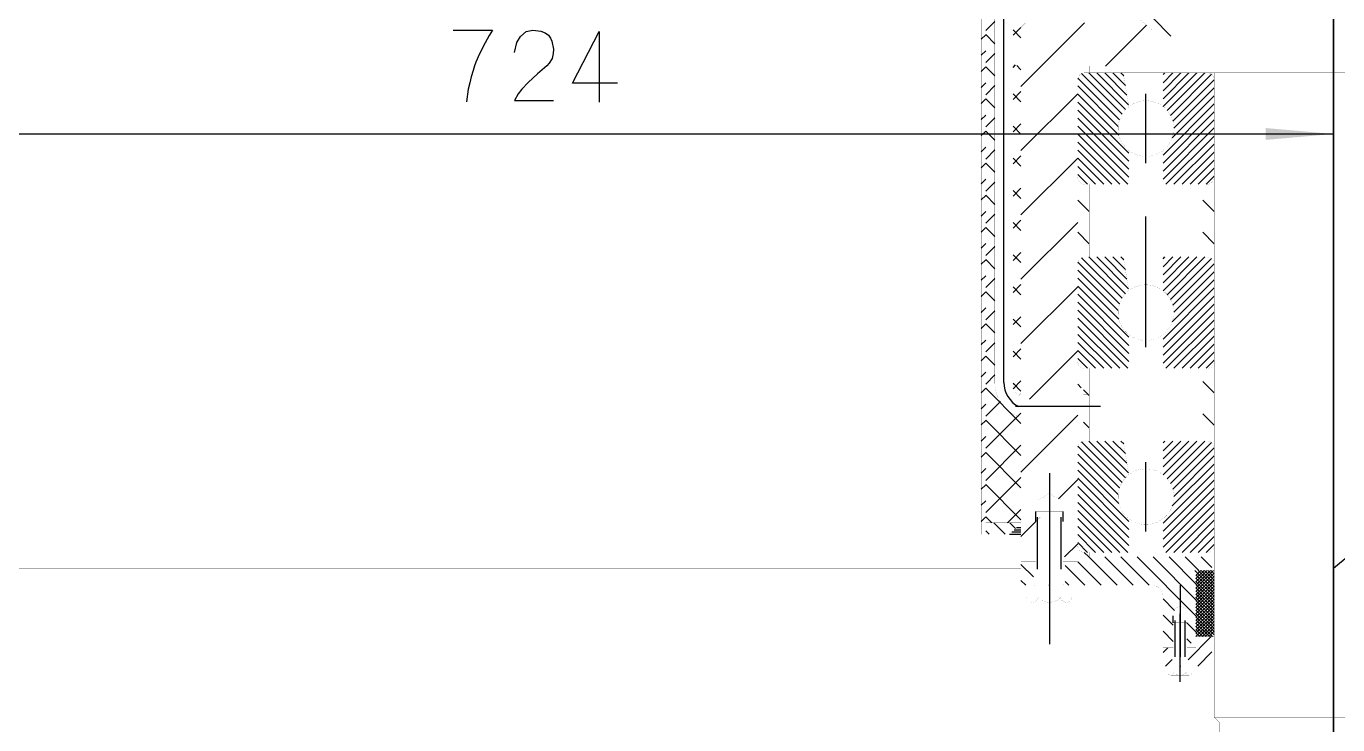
# Model space of a CAD drawing. Extents: x 0 to 8410, y 0 to 11890.
# Drawn here: x 2575 to 3152, y 7851 to 8158 of the extents above; entities that cross this region are included whole.
import ezdxf

# ---------------------------------------------------------------- set-up
doc = ezdxf.new("R2010")
doc.units = 0
doc.header["$MEASUREMENT"] = 0
doc.layers.add('6', color=7, linetype='Continuous')
doc.layers.add('7', color=7, linetype='Continuous')

# ---------------------------------------------------------------- blocks, each defined once
blk = doc.blocks.new('BLKENT8')
at = {"layer": '6', "color": 1, "linetype": 'Continuous'}
blk.add_line((3840.47, 8496.39), (3149.8, 7919.35), dxfattribs=at)
blk = doc.blocks.new('BLKENT22')
at = {"layer": '6', "color": 1, "linetype": 'Continuous'}
for p, q in [((2740.14, 8675.72), (2880.9, 8557.6)), ((2460.63, 8087.85), (2865.58, 8570.46)), ((2335.18, 8193.11), (2475.95, 8074.99))]:
    blk.add_line(p, q, dxfattribs=at)
at = {"layer": '6', "color": 2, "linetype": 'Continuous'}
for p, q in [((2643.37, 8375.95), (2645.04, 8379.19)), ((2645.04, 8379.19), (2648.07, 8381.56)), ((2648.07, 8381.56), (2650.14, 8382.28)), ((2650.14, 8382.28), (2652.23, 8382.03)), ((2652.23, 8382.03), (2656.11, 8380.68)), ((2656.11, 8380.68), (2660.44, 8377.87)), ((2643.19, 8374.74), (2643.37, 8375.95)), ((2643.3, 8373.14), (2643.19, 8374.74)), ((2643.81, 8371.75), (2643.3, 8373.14)), ((2660.44, 8377.87), (2663.62, 8375.2)), ((2663.62, 8375.2), (2665.27, 8373.68)), ((2665.27, 8373.68), (2667.21, 8371.51)), ((2644.45, 8370.27), (2643.81, 8371.75)), ((2645.81, 8368.16), (2644.45, 8370.27)), ((2648.97, 8364.7), (2645.81, 8368.16)), ((2667.21, 8371.51), (2668.47, 8369.77)), ((2668.47, 8369.77), (2669.66, 8367.95)), ((2669.66, 8367.95), (2670.34, 8366.28)), ((2629.02, 8359.6), (2630.55, 8361.18)), ((2630.55, 8361.18), (2632.25, 8362.21)), ((2632.25, 8362.21), (2633.93, 8362.71)), ((2633.93, 8362.71), (2635.46, 8362.79)), ((2635.46, 8362.79), (2637.16, 8362.32)), ((2637.16, 8362.32), (2638.83, 8361.33)), ((2638.83, 8361.33), (2640.22, 8359.75)), ((2653.26, 8361.1), (2648.97, 8364.7)), ((2654.55, 8360.15), (2653.26, 8361.1)), ((2670.48, 8362.21), (2669.15, 8359.64)), ((2670.34, 8366.28), (2670.89, 8364.19)), ((2670.89, 8364.19), (2670.48, 8362.21)), ((2625.72, 8354.17), (2626.04, 8355.55)), ((2626.04, 8355.55), (2626.73, 8356.87)), ((2626.73, 8356.87), (2629.02, 8359.6)), ((2640.22, 8359.75), (2641.05, 8358.51)), ((2641.33, 8356.09), (2640.96, 8353.67)), ((2641.05, 8358.51), (2641.33, 8356.09)), ((2656.77, 8358.56), (2654.55, 8360.15)), ((2658.21, 8358.04), (2656.77, 8358.56)), ((2661.1, 8357.25), (2658.21, 8358.04)), ((2662.61, 8357.07), (2661.1, 8357.25)), ((2665.43, 8357.44), (2662.61, 8357.07)), ((2667.17, 8358.02), (2665.43, 8357.44)), ((2668.89, 8359.32), (2667.17, 8358.02)), ((2625.85, 8352.84), (2625.72, 8354.17)), ((2626.16, 8351.21), (2625.85, 8352.84)), ((2626.74, 8349.91), (2626.16, 8351.21)), ((2627.31, 8348.6), (2626.74, 8349.91)), ((2640.24, 8351.82), (2639.13, 8349.74)), ((2639.13, 8349.74), (2640.46, 8351.08)), ((2640.96, 8353.67), (2640.24, 8351.82)), ((2640.46, 8351.08), (2642.9, 8353)), ((2642.9, 8353), (2644.21, 8353.81)), ((2644.21, 8353.81), (2646.07, 8354.03)), ((2646.07, 8354.03), (2648.28, 8353.67)), ((2648.28, 8353.67), (2649.83, 8352.78)), ((2649.83, 8352.78), (2652.16, 8350.83)), ((2652.16, 8350.83), (2653.19, 8349.82)), ((2653.19, 8349.82), (2654.31, 8347.93)), ((2654.48, 8344.64), (2654.08, 8342.66)), ((2654.31, 8347.93), (2654.57, 8346.48)), ((2654.57, 8346.48), (2654.48, 8344.64)), ((2611.68, 8338.93), (2609.99, 8336.93)), ((2613.94, 8341.13), (2611.68, 8338.93)), ((2616.14, 8342.01), (2613.94, 8341.13)), ((2618.82, 8342.22), (2616.14, 8342.01)), ((2620.88, 8341.44), (2618.82, 8342.22)), ((2650.58, 8338.5), (2648.91, 8336.76)), ((2654.08, 8342.66), (2650.58, 8338.5)), ((2609.09, 8335.1), (2608.87, 8333.09)), ((2608.87, 8333.09), (2609.26, 8330.58)), ((2609.99, 8336.93), (2609.09, 8335.1)), ((2623.39, 8333.47), (2620.35, 8331.1)), ((2625.85, 8334.41), (2623.39, 8333.47)), ((2628.82, 8333.97), (2625.85, 8334.41)), ((2631.18, 8332.8), (2628.82, 8333.97)), ((2634.49, 8330.02), (2631.18, 8332.8)), ((2643.77, 8335.61), (2641.26, 8336.35)), ((2645.43, 8335.59), (2643.77, 8335.61)), ((2647.29, 8336.07), (2645.43, 8335.59)), ((2648.91, 8336.76), (2647.29, 8336.07)), ((2609.26, 8330.58), (2610.12, 8328.36)), ((2610.12, 8328.36), (2611.51, 8326.78)), ((2611.51, 8326.78), (2614.05, 8323.83)), ((2618.03, 8327.59), (2617.39, 8324.58)), ((2620.35, 8331.1), (2618.03, 8327.59)), ((2636.2, 8328.58), (2634.49, 8330.02)), ((2637.34, 8326.95), (2636.2, 8328.58)), ((2638.08, 8325.1), (2637.34, 8326.95)), ((2614.05, 8323.83), (2622.87, 8316.43)), ((2617.39, 8324.58), (2617.59, 8322.09)), ((2617.59, 8322.09), (2618.1, 8320.7)), ((2636.49, 8319.47), (2638.15, 8322.44)), ((2638.15, 8322.44), (2638.08, 8325.1)), ((2593.93, 8317.78), (2618.08, 8297.52)), ((2601.11, 8314.89), (2598.02, 8311.21)), ((2601.11, 8314.89), (2603.93, 8316.76)), ((2603.93, 8316.76), (2605.03, 8317.07)), ((2605.03, 8317.07), (2606.93, 8316.84)), ((2606.93, 8316.84), (2608.24, 8316.42)), ((2608.24, 8316.42), (2609.67, 8315.63)), ((2609.67, 8315.63), (2611.45, 8314.27)), ((2622.87, 8316.43), (2625.09, 8314.84)), ((2625.09, 8314.84), (2627.21, 8313.88)), ((2629.55, 8313.69), (2632.15, 8314.79)), ((2632.15, 8314.79), (2634.68, 8317.31)), ((2634.68, 8317.31), (2636.49, 8319.47)), ((2598.02, 8311.21), (2596.76, 8307.21)), ((2611.45, 8314.27), (2613.1, 8312.75)), ((2613.1, 8312.75), (2614.25, 8311.38)), ((2614.25, 8311.38), (2614.95, 8309.97)), ((2614.95, 8309.97), (2615.38, 8308.25)), ((2627.21, 8313.88), (2629.55, 8313.69)), ((2596.76, 8307.21), (2597.01, 8305.77)), ((2597.01, 8305.77), (2597.23, 8305.04)), ((2597.23, 8305.04), (2597.7, 8304.1)), ((2597.7, 8304.1), (2598.78, 8302.65)), ((2610.77, 8300.51), (2613.86, 8304.2)), ((2615.38, 8308.25), (2613.86, 8304.2)), ((2598.78, 8302.65), (2600.43, 8301.13)), ((2600.43, 8301.13), (2602.21, 8299.77)), ((2602.21, 8299.77), (2604.39, 8298.63)), ((2604.39, 8298.63), (2605.27, 8298.44)), ((2605.27, 8298.44), (2606.92, 8298.41)), ((2606.92, 8298.41), (2610.77, 8300.51))]:
    blk.add_line(p, q, dxfattribs=at)
at = {"layer": '6', "color": 1, "linetype": 'Continuous'}
for points in [[(2865.58, 8570.46), (2848.37, 8545.88), (2844.37, 8549.24)], [(2460.63, 8087.85), (2477.83, 8112.42), (2481.84, 8109.06)]]:
    blk.add_solid(points, dxfattribs=at)
blk = doc.blocks.new('BLKENT27')
at = {"layer": '6', "color": 2, "linetype": 'Continuous'}
for p, q in [((2762.55, 8156.22), (2779.8, 8156.22)), ((2778.34, 8153.82), (2776.56, 8150.62)), ((2779.8, 8156.22), (2778.34, 8153.82)), ((2790.47, 8150.78), (2792.14, 8153.5)), ((2792.14, 8153.5), (2794.55, 8155.58)), ((2794.55, 8155.58), (2797.58, 8156.22)), ((2797.58, 8156.22), (2801.14, 8155.74)), ((2801.14, 8155.74), (2803.02, 8155.1)), ((2803.02, 8155.1), (2804.38, 8153.98)), ((2804.38, 8153.98), (2805.32, 8152.7)), ((2815.05, 8132.86), (2826.76, 8155.58)), ((2826.76, 8155.58), (2826.76, 8124.54)), ((2776.56, 8150.62), (2774.05, 8145.82)), ((2789.42, 8146.46), (2790.47, 8150.78)), ((2805.32, 8152.7), (2805.95, 8151.42)), ((2805.95, 8151.42), (2806.68, 8147.9)), ((2806.68, 8147.9), (2806.47, 8145.98)), ((2772.48, 8142.14), (2771.86, 8140.54)), ((2774.05, 8145.82), (2772.48, 8142.14)), ((2804.8, 8141.66), (2803.65, 8140.54)), ((2806.05, 8143.74), (2804.8, 8141.66)), ((2806.47, 8145.98), (2806.05, 8143.74)), ((2771.33, 8138.46), (2770.39, 8135.74)), ((2771.86, 8140.54), (2771.33, 8138.46)), ((2799.67, 8137.02), (2795.49, 8133.18)), ((2803.65, 8140.54), (2799.67, 8137.02)), ((2769.14, 8130.3), (2768.3, 8124.7)), ((2769.76, 8133.02), (2769.14, 8130.3)), ((2770.39, 8135.74), (2769.76, 8133.02)), ((2792.67, 8130.3), (2791.1, 8128.22)), ((2795.49, 8133.18), (2792.67, 8130.3)), ((2834.81, 8132.86), (2815.05, 8132.86)), ((2791.1, 8128.22), (2789.42, 8125.34)), ((2789.42, 8125.34), (2806.68, 8125.34))]:
    blk.add_line(p, q, dxfattribs=at)
at = {"layer": '6', "color": 1, "linetype": 'Continuous'}
for p, q in [((3149.8, 7907.83), (3149.8, 8130.54)), ((2425.89, 8110.54), (3149.8, 8110.54))]:
    blk.add_line(p, q, dxfattribs=at)
blk.add_solid([(3149.8, 8110.54), (3119.91, 8107.93), (3119.91, 8113.16)], dxfattribs=at)
blk = doc.blocks.new('BLKENT349')
at = {"layer": '7', "color": 1, "linetype": 'Continuous'}
for p, q in [((3074.8, 8055.65), (3075.59, 8056.43)), ((3074.8, 8052.11), (3079.12, 8056.43)), ((3074.8, 8048.57), (3082.66, 8056.43)), ((3074.8, 8045.04), (3086.19, 8056.43)), ((3074.86, 8041.57), (3089.73, 8056.43)), ((3076.66, 8039.83), (3093.27, 8056.43)), ((3078.09, 8037.73), (3096.16, 8055.79)), ((3079.1, 8035.2), (3097.3, 8053.4)), ((3079.55, 8032.11), (3097.3, 8049.86)), ((3078.86, 8027.89), (3097.3, 8046.33)), ((3074.8, 8020.29), (3097.3, 8042.79)), ((3074.8, 8016.75), (3097.3, 8039.25)), ((3074.8, 8013.22), (3097.3, 8035.72)), ((3074.8, 8009.68), (3097.3, 8032.18)), ((3076.09, 8007.43), (3097.3, 8028.65)), ((3079.62, 8007.43), (3097.3, 8025.11)), ((3083.16, 8007.43), (3097.3, 8021.58)), ((3086.69, 8007.43), (3097.3, 8018.04)), ((3090.23, 8007.43), (3097.3, 8014.51)), ((3093.76, 8007.43), (3097.3, 8010.97))]:
    blk.add_line(p, q, dxfattribs=at)
blk = doc.blocks.new('BLKENT350')
at = {"layer": '7', "color": 1, "linetype": 'Continuous'}
for p, q in [((3038.92, 8056.1), (3056.79, 8038.23)), ((3042.12, 8056.43), (3058.3, 8040.25)), ((3045.66, 8056.43), (3059.66, 8042.43)), ((3049.19, 8056.43), (3058.94, 8046.68)), ((3052.73, 8056.43), (3058.23, 8050.94)), ((3056.26, 8056.43), (3057.51, 8055.19)), ((3037.3, 8050.65), (3055.08, 8032.87)), ((3037.38, 8054.11), (3055.68, 8035.81)), ((3037.3, 8047.11), (3055.4, 8029.01)), ((3037.3, 8043.58), (3059.8, 8021.08)), ((3037.3, 8040.04), (3059.8, 8017.54)), ((3037.3, 8036.51), (3059.8, 8014.01)), ((3037.3, 8032.97), (3059.8, 8010.47)), ((3037.3, 8029.44), (3059.3, 8007.43)), ((3037.3, 8025.9), (3055.77, 8007.43)), ((3037.3, 8022.37), (3052.23, 8007.43)), ((3037.3, 8018.83), (3048.69, 8007.43)), ((3037.3, 8015.29), (3045.16, 8007.43)), ((3037.3, 8011.76), (3041.62, 8007.43))]:
    blk.add_line(p, q, dxfattribs=at)
blk = doc.blocks.new('BLKENT351')
at = {"layer": '7', "color": 1, "linetype": 'Continuous'}
for p, q in [((3074.8, 7974.65), (3075.59, 7975.43)), ((3074.8, 7971.11), (3079.12, 7975.43)), ((3074.8, 7967.57), (3082.66, 7975.43)), ((3074.8, 7964.04), (3086.19, 7975.43)), ((3074.86, 7960.57), (3089.73, 7975.43)), ((3076.66, 7958.83), (3093.27, 7975.43)), ((3078.09, 7956.73), (3096.16, 7974.79)), ((3079.1, 7954.2), (3097.3, 7972.4)), ((3079.55, 7951.11), (3097.3, 7968.86)), ((3078.86, 7946.89), (3097.3, 7965.33)), ((3074.8, 7939.29), (3097.3, 7961.79)), ((3074.8, 7935.75), (3097.3, 7958.25)), ((3074.8, 7932.22), (3097.3, 7954.72)), ((3074.8, 7928.68), (3097.3, 7951.18)), ((3076.09, 7926.43), (3097.3, 7947.65)), ((3079.62, 7926.43), (3097.3, 7944.11)), ((3083.16, 7926.43), (3097.3, 7940.58)), ((3086.69, 7926.43), (3097.3, 7937.04)), ((3090.23, 7926.43), (3097.3, 7933.51)), ((3093.76, 7926.43), (3097.3, 7929.97))]:
    blk.add_line(p, q, dxfattribs=at)
blk = doc.blocks.new('BLKENT352')
at = {"layer": '7', "color": 1, "linetype": 'Continuous'}
for p, q in [((3038.92, 7975.1), (3056.79, 7957.23)), ((3042.12, 7975.43), (3058.3, 7959.25)), ((3045.66, 7975.43), (3059.66, 7961.43)), ((3049.19, 7975.43), (3058.94, 7965.68)), ((3052.73, 7975.43), (3058.23, 7969.94)), ((3056.26, 7975.43), (3057.51, 7974.19)), ((3037.3, 7969.65), (3055.08, 7951.87)), ((3037.38, 7973.11), (3055.68, 7954.81)), ((3037.3, 7966.11), (3055.4, 7948.01)), ((3037.3, 7962.58), (3059.8, 7940.08)), ((3037.3, 7959.04), (3059.8, 7936.54)), ((3037.3, 7955.51), (3059.8, 7933.01)), ((3037.3, 7951.97), (3059.8, 7929.47)), ((3037.3, 7948.44), (3059.3, 7926.43)), ((3037.3, 7944.9), (3055.77, 7926.43)), ((3037.3, 7941.37), (3052.23, 7926.43)), ((3037.3, 7937.83), (3048.69, 7926.43)), ((3037.3, 7934.3), (3045.16, 7926.43)), ((3037.3, 7930.76), (3041.62, 7926.43))]:
    blk.add_line(p, q, dxfattribs=at)
blk = doc.blocks.new('BLKENT353')
at = {"layer": '7', "color": 1, "linetype": 'Continuous'}
for p, q in [((3074.8, 8136.65), (3075.59, 8137.44)), ((3074.8, 8133.11), (3079.12, 8137.44)), ((3074.8, 8129.57), (3082.66, 8137.44)), ((3074.8, 8126.04), (3086.19, 8137.44)), ((3074.86, 8122.57), (3089.73, 8137.44)), ((3076.66, 8120.83), (3093.27, 8137.44)), ((3078.09, 8118.73), (3096.16, 8136.79)), ((3079.1, 8116.2), (3097.3, 8134.4)), ((3079.55, 8113.11), (3097.3, 8130.86)), ((3078.86, 8108.89), (3097.3, 8127.33)), ((3074.8, 8101.29), (3097.3, 8123.79)), ((3074.8, 8097.76), (3097.3, 8120.26)), ((3074.8, 8094.22), (3097.3, 8116.72)), ((3074.8, 8090.68), (3097.3, 8113.18)), ((3076.09, 8088.44), (3097.3, 8109.65)), ((3079.62, 8088.44), (3097.3, 8106.11)), ((3083.16, 8088.44), (3097.3, 8102.58)), ((3086.69, 8088.44), (3097.3, 8099.04)), ((3090.23, 8088.44), (3097.3, 8095.51)), ((3093.76, 8088.44), (3097.3, 8091.97))]:
    blk.add_line(p, q, dxfattribs=at)
blk = doc.blocks.new('BLKENT354')
at = {"layer": '7', "color": 1, "linetype": 'Continuous'}
for p, q in [((3038.92, 8137.1), (3056.79, 8119.23)), ((3042.12, 8137.44), (3058.3, 8121.25)), ((3045.66, 8137.44), (3059.66, 8123.43)), ((3049.19, 8137.44), (3058.94, 8127.68)), ((3052.73, 8137.44), (3058.23, 8131.94)), ((3056.26, 8137.44), (3057.51, 8136.19)), ((3037.3, 8131.65), (3055.08, 8113.86)), ((3037.38, 8135.11), (3055.68, 8116.81)), ((3037.3, 8128.12), (3055.4, 8110.01)), ((3037.3, 8124.58), (3059.8, 8102.08)), ((3037.3, 8121.04), (3059.8, 8098.54)), ((3037.3, 8117.51), (3059.8, 8095.01)), ((3037.3, 8113.97), (3059.8, 8091.47)), ((3037.3, 8110.44), (3059.3, 8088.44)), ((3037.3, 8106.9), (3055.77, 8088.44)), ((3037.3, 8103.37), (3052.23, 8088.44)), ((3037.3, 8099.83), (3048.69, 8088.44)), ((3037.3, 8096.3), (3045.16, 8088.44)), ((3037.3, 8092.76), (3041.62, 8088.44))]:
    blk.add_line(p, q, dxfattribs=at)
blk = doc.blocks.new('BLKENT480')
at = {"layer": '7', "color": 1, "linetype": 'Continuous'}
for p, q in [((3097.3, 7909.95), (3088.81, 7918.44)), ((3089.3, 7910.66), (3097.08, 7918.44)), ((3089.3, 7912.07), (3095.67, 7918.44)), ((3089.3, 7913.48), (3094.25, 7918.44)), ((3089.3, 7914.9), (3092.84, 7918.44)), ((3089.3, 7916.31), (3091.42, 7918.44)), ((3089.3, 7909.24), (3097.3, 7917.24)), ((3097.3, 7911.37), (3090.23, 7918.44)), ((3097.3, 7912.78), (3091.64, 7918.44)), ((3097.3, 7914.2), (3093.06, 7918.44)), ((3097.3, 7915.61), (3094.47, 7918.44)), ((3097.3, 7917.03), (3095.88, 7918.44)), ((3097.3, 7908.54), (3089.3, 7916.54)), ((3089.3, 7907.83), (3097.3, 7915.83)), ((3097.3, 7907.13), (3089.3, 7915.13)), ((3089.3, 7906.41), (3097.3, 7914.41)), ((3097.3, 7905.71), (3089.3, 7913.71)), ((3089.3, 7905), (3097.3, 7913)), ((3097.3, 7904.3), (3089.3, 7912.3)), ((3089.3, 7903.58), (3097.3, 7911.58)), ((3097.3, 7902.88), (3089.3, 7910.88)), ((3089.3, 7902.17), (3097.3, 7910.17)), ((3097.3, 7901.47), (3089.3, 7909.47)), ((3089.3, 7900.76), (3097.3, 7908.76)), ((3097.3, 7900.05), (3089.3, 7908.06)), ((3089.3, 7899.34), (3097.3, 7907.34)), ((3097.3, 7898.64), (3089.3, 7906.64)), ((3089.3, 7897.93), (3097.3, 7905.93)), ((3097.3, 7897.23), (3089.3, 7905.23)), ((3089.3, 7896.51), (3097.3, 7904.51)), ((3097.3, 7895.81), (3089.3, 7903.81)), ((3089.3, 7895.1), (3097.3, 7903.1)), ((3097.3, 7894.4), (3089.3, 7902.4)), ((3089.3, 7893.69), (3097.3, 7901.68)), ((3097.3, 7892.98), (3089.3, 7900.98)), ((3089.3, 7892.27), (3097.3, 7900.27)), ((3097.3, 7891.57), (3089.3, 7899.57)), ((3089.29, 7889.44), (3097.3, 7897.44)), ((3089.3, 7890.86), (3097.3, 7898.86)), ((3097.3, 7890.16), (3089.3, 7898.16)), ((3096.6, 7889.44), (3089.3, 7896.74)), ((3095.19, 7889.44), (3089.3, 7895.33)), ((3093.77, 7889.44), (3089.3, 7893.91)), ((3090.71, 7889.44), (3097.3, 7896.03)), ((3092.12, 7889.44), (3097.3, 7894.61)), ((3092.36, 7889.44), (3089.3, 7892.5)), ((3090.94, 7889.44), (3089.3, 7891.09)), ((3093.54, 7889.44), (3097.3, 7893.2)), ((3094.95, 7889.44), (3097.3, 7891.79))]:
    blk.add_line(p, q, dxfattribs=at)
blk = doc.blocks.new('BLKENT488')
at = {"layer": '7', "color": 1, "linetype": 'Continuous'}
for p, q in [((3078.3, 8351.57), (3070.3, 8359.57)), ((3078.3, 8323.29), (3070.3, 8331.29)), ((3078.3, 8295), (3070.3, 8303)), ((3078.3, 8266.72), (3070.3, 8274.72)), ((3078.3, 8238.44), (3070.3, 8246.43)), ((3078.3, 8210.15), (3070.3, 8218.15)), ((3078.3, 8181.87), (3070.3, 8189.87)), ((3078.3, 8153.58), (3070.3, 8161.58))]:
    blk.add_line(p, q, dxfattribs=at)
blk = doc.blocks.new('BLKENT491')
at = {"layer": '7', "color": 1, "linetype": 'Continuous'}
for p, q in [((3085.8, 7879.23), (3096.01, 7889.44)), ((3074.8, 7882.37), (3076.87, 7884.44)), ((3090.08, 7876.44), (3096.3, 7882.66)), ((3075.94, 7876.44), (3078.8, 7879.3))]:
    blk.add_line(p, q, dxfattribs=at)
blk = doc.blocks.new('BLKENT492')
at = {"layer": '7', "color": 1, "linetype": 'Continuous'}
for p, q in [((3017.8, 7915.69), (3012.3, 7921.19)), ((3014.41, 7912), (3012.3, 7914.12))]:
    blk.add_line(p, q, dxfattribs=at)
blk = doc.blocks.new('BLKENT493')
at = {"layer": '7', "color": 1, "linetype": 'Continuous'}
for p, q in [((3042.16, 7924.44), (3040.16, 7926.43)), ((3054.59, 7912), (3042.16, 7924.44)), ((3061.67, 7912), (3049.23, 7924.44)), ((3068.74, 7912), (3056.3, 7924.44)), ((3089.3, 7898.51), (3063.37, 7924.44)), ((3089.3, 7905.58), (3070.44, 7924.44)), ((3089.3, 7912.65), (3077.51, 7924.44)), ((3090.58, 7918.44), (3084.58, 7924.44)), ((3096.3, 7919.79), (3091.65, 7924.44)), ((3040.45, 7912), (3031.8, 7920.66)), ((3047.52, 7912), (3037.3, 7922.23)), ((3033.38, 7912), (3031.8, 7913.58)), ((3079.8, 7900.94), (3074.8, 7905.94)), ((3079.3, 7894.37), (3074.8, 7898.87)), ((3089.3, 7891.44), (3085.3, 7895.44)), ((3079.3, 7887.3), (3074.8, 7891.8)), ((3087.23, 7886.44), (3085.3, 7888.37))]:
    blk.add_line(p, q, dxfattribs=at)
blk = doc.blocks.new('BLKENT568')
at = {"layer": '7', "color": 1, "linetype": 'Continuous'}
for p, q in [((2994.8, 8152.23), (2996.8, 8154.23)), ((2994.8, 8145.16), (2996.8, 8147.16)), ((2994.8, 8138.08), (2996.8, 8140.08)), ((2994.8, 8131.01), (2996.8, 8133.01)), ((2994.8, 8123.94), (2996.8, 8125.94)), ((2994.8, 8116.87), (2996.8, 8118.87)), ((2994.8, 8109.8), (2996.8, 8111.8)), ((2994.8, 8102.73), (2996.8, 8104.73)), ((2994.8, 8095.66), (2996.8, 8097.66)), ((2994.8, 8088.59), (2996.8, 8090.59)), ((2994.8, 8081.52), (2996.8, 8083.52)), ((2994.8, 8074.44), (2996.8, 8076.44)), ((2994.8, 8067.37), (2996.8, 8069.37)), ((2994.8, 8060.3), (2996.8, 8062.3)), ((2994.8, 8053.23), (2996.8, 8055.23)), ((2994.8, 8046.16), (2996.8, 8048.16)), ((2994.8, 8039.09), (2996.8, 8041.09)), ((2994.8, 8032.02), (2996.8, 8034.02)), ((2994.8, 8024.95), (2996.8, 8026.95)), ((2994.8, 8017.88), (2996.8, 8019.88)), ((2994.8, 8010.8), (2996.8, 8012.81)), ((2994.8, 8003.73), (2996.8, 8005.73)), ((2994.8, 7996.66), (2996.8, 7998.66)), ((2994.8, 7989.59), (2996.8, 7991.59)), ((2994.8, 7982.52), (2996.8, 7984.52)), ((2994.8, 7975.45), (2996.8, 7977.45)), ((2994.8, 7968.38), (2996.8, 7970.38)), ((2994.8, 7961.31), (2996.8, 7963.31)), ((2994.8, 7954.24), (2996.8, 7956.24)), ((2994.8, 7947.17), (2996.8, 7949.17)), ((2994.8, 7940.09), (2996.8, 7942.09))]:
    blk.add_line(p, q, dxfattribs=at)
blk = doc.blocks.new('BLKENT569')
at = {"layer": '7', "color": 1, "linetype": 'Continuous'}
for p, q in [((3007.3, 7934.44), (3012.3, 7934.44)), ((3008.3, 7935.44), (3012.3, 7935.44)), ((3009.3, 7936.44), (3012.3, 7936.44)), ((3010.3, 7937.44), (3012.3, 7937.44))]:
    blk.add_line(p, q, dxfattribs=at)
blk = doc.blocks.new('BLKENT570')
at = {"layer": '7', "color": 1, "linetype": 'Continuous'}
for p, q in [((2998.3, 7934.44), (2996.8, 7935.94)), ((3005.37, 7934.44), (3000.37, 7939.44)), ((3009.87, 7937.01), (3007.44, 7939.44))]:
    blk.add_line(p, q, dxfattribs=at)
blk = doc.blocks.new('BLKENT672')
at = {"layer": '7', "color": 1, "linetype": 'Continuous'}
for p, q in [((3042.3, 8076.42), (3037.3, 8081.42)), ((3042.3, 8062.27), (3037.3, 8067.27))]:
    blk.add_line(p, q, dxfattribs=at)
blk = doc.blocks.new('BLKENT673')
at = {"layer": '7', "color": 1, "linetype": 'Continuous'}
for p, q in [((3097.3, 8076.42), (3092.3, 8081.42)), ((3097.3, 8062.27), (3092.3, 8067.27))]:
    blk.add_line(p, q, dxfattribs=at)
blk = doc.blocks.new('BLKENT676')
at = {"layer": '7', "color": 1, "linetype": 'Continuous'}
for p, q in [((3097.3, 7996.62), (3092.3, 8001.62)), ((3097.3, 7982.48), (3092.3, 7987.48))]:
    blk.add_line(p, q, dxfattribs=at)
blk = doc.blocks.new('BLKENT678')
at = {"layer": '7', "color": 1, "linetype": 'Continuous'}
for p, q in [((2996.8, 8156.08), (3000.8, 8160.08)), ((3000.8, 8150.27), (2996.8, 8154.27)), ((3012.3, 8152.91), (3008.8, 8156.41)), ((3008.9, 8154.04), (3012.3, 8157.44)), ((2996.8, 8141.94), (3000.8, 8145.94)), ((3000.8, 8136.13), (2996.8, 8140.13)), ((3008.8, 8139.8), (3009.89, 8140.89)), ((3012.3, 8138.77), (3010.42, 8140.65)), ((2996.8, 8127.8), (3000.8, 8131.8)), ((3000.8, 8121.98), (2996.8, 8125.98)), ((3008.8, 8125.66), (3012.3, 8129.16)), ((3012.3, 8124.63), (3008.8, 8128.13)), ((2996.8, 8113.65), (3000.8, 8117.66)), ((3008.8, 8111.51), (3012.3, 8115.01)), ((3012.3, 8110.48), (3008.8, 8113.98)), ((3000.8, 8107.84), (2996.8, 8111.84)), ((2996.8, 8099.51), (3000.8, 8103.51)), ((3000.8, 8093.7), (2996.8, 8097.7)), ((3008.8, 8097.37), (3012.3, 8100.87)), ((3012.3, 8096.34), (3008.8, 8099.84)), ((2996.8, 8085.37), (3000.8, 8089.37)), ((3008.8, 8083.23), (3012.3, 8086.73)), ((3012.3, 8082.2), (3008.8, 8085.7)), ((3000.8, 8079.56), (2996.8, 8083.56)), ((2996.8, 8071.23), (3000.8, 8075.23)), ((3008.8, 8069.09), (3012.3, 8072.59)), ((3000.8, 8065.42), (2996.8, 8069.42)), ((3012.3, 8068.06), (3008.8, 8071.56)), ((2996.8, 8057.09), (3000.8, 8061.09)), ((3000.8, 8051.27), (2996.8, 8055.27)), ((3008.8, 8054.94), (3012.3, 8058.44)), ((3012.3, 8053.92), (3008.8, 8057.42)), ((2996.8, 8042.94), (3000.8, 8046.94)), ((3008.8, 8040.8), (3012.3, 8044.3)), ((3000.8, 8037.13), (2996.8, 8041.13)), ((3012.3, 8039.77), (3008.8, 8043.27)), ((2996.8, 8028.8), (3000.8, 8032.8)), ((3000.8, 8022.99), (2996.8, 8026.99)), ((3008.8, 8026.66), (3012.3, 8030.16)), ((3012.3, 8025.63), (3008.8, 8029.13)), ((2996.8, 8014.66), (3000.8, 8018.66)), ((3008.8, 8012.52), (3012.3, 8016.02)), ((3012.3, 8011.49), (3008.8, 8014.99)), ((3000.8, 8008.85), (2996.8, 8012.85)), ((2996.8, 8000.52), (3000.8, 8004.52)), ((3012.3, 7983.21), (2996.8, 7998.7)), ((3012.3, 7997.35), (3008.8, 8000.85)), ((3008.88, 7998.46), (3012.3, 8001.88)), ((2996.8, 7986.38), (3003.25, 7992.83)), ((2996.8, 7972.23), (3012.3, 7987.73)), ((3012.3, 7969.06), (2996.8, 7984.56)), ((2996.8, 7958.09), (3012.3, 7973.59)), ((3012.3, 7954.92), (2996.8, 7970.42)), ((2996.8, 7943.95), (3012.3, 7959.45)), ((3012.3, 7940.78), (2996.8, 7956.28)), ((2999.5, 7939.44), (2996.8, 7942.14)), ((3006.43, 7939.44), (3012.3, 7945.31))]:
    blk.add_line(p, q, dxfattribs=at)
blk = doc.blocks.new('BLKENT679')
at = {"layer": '7', "color": 1, "linetype": 'Continuous'}
for p, q in [((3012.3, 8131.49), (3040.25, 8159.44)), ((3049.53, 8140.43), (3067.49, 8158.4)), ((3012.3, 8103.21), (3037.3, 8128.21)), ((3012.3, 8074.92), (3037.3, 8099.92)), ((3012.3, 8046.64), (3037.3, 8071.64)), ((3012.3, 8018.36), (3037.3, 8043.35)), ((3016.07, 7993.85), (3037.3, 8015.07)), ((3012.3, 7961.79), (3037.3, 7986.79)), ((3028.81, 7950.01), (3037.3, 7958.5)), ((3012.3, 7933.5), (3018.8, 7940)), ((3031.52, 7924.44), (3037.3, 7930.22))]:
    blk.add_line(p, q, dxfattribs=at)
blk = doc.blocks.new('BLKENT681')
at = {"layer": '7', "color": 1, "linetype": 'Continuous'}
for p, q in [((3038.84, 7998.87), (3037.3, 8000.42)), ((3042.3, 7995.42), (3039.8, 7997.92)), ((3042.3, 7981.27), (3039.8, 7983.77))]:
    blk.add_line(p, q, dxfattribs=at)

msp = doc.modelspace()

# ---------------------------------------------------------------- linework, layer by layer
at = {"layer": '6'}
for p, q in [((3149.8, 7450.83), (3149.8, 11579.7)), ((3149.8, 9415.78), (3149.8, 6891.22)), ((3004.8, 8001.23), (3004.8, 9012.49)), ((3067.3, 8097.68), (3067.3, 8128.18)), ((3067.3, 8043.68), (3067.3, 8074.18)), ((3067.3, 8016.69), (3067.3, 8047.18)), ((3009.87, 7990.82), (3047.32, 7990.82)), ((3067.3, 7935.68), (3067.3, 7966.19)), ((3024.8, 7961.33), (3024.8, 7918.44)), ((3024.8, 7954.76), (3024.8, 7886.07)), ((3018.8, 7940), (3018.8, 7944.44)), ((3019.6, 7919), (3019.6, 7942)), ((3030, 7919), (3030, 7942)), ((3030.8, 7940), (3030.8, 7944.44)), ((3082.3, 7912.01), (3082.3, 7880.56)), ((3082.3, 7869.44), (3082.3, 7899.44)), ((3079.3, 7895.44), (3079.3, 7898.56)), ((3080.1, 7880.44), (3080.1, 7896.44)), ((3084.5, 7880.44), (3084.5, 7896.44))]:
    msp.add_line(p, q, dxfattribs=at)
at = {"layer": '6', "const_width": 0.03}
for points in [[(2994.8, 8984.94), (2994.8, 7934.44)], [(2996.8, 8986.44), (2996.8, 7935.94)], [(3000.8, 8985.44), (3000.8, 8001.23)], [(3008.8, 8985.44), (3008.8, 8001.23)], [(3092.3, 8137.44), (3092.3, 8380.47)], [(3070.3, 8149.44), (3070.3, 8367.11)], [(3078.3, 8140.43), (3078.3, 8372.17)], [(3012.3, 8157.44), (3014.3, 8159.44)], [(3060.3, 8164.44), (3070.3, 8156.05)], [(3012.3, 7926.44), (3012.3, 8157.44)], [(3070.3, 8149.44), (3092.3, 8149.44)], [(3040.3, 8137.44), (3057.3, 8137.44)], [(3042.3, 8137.44), (3042.3, 8140.43)], [(3092.3, 8140.43), (3042.3, 8140.43)], [(3059.8, 8122.62), (3057.3, 8137.44)], [(3057.3, 8137.44), (3074.8, 8137.44)], [(3074.8, 8122.62), (3074.8, 8137.44)], [(3149.8, 8137.44), (3074.8, 8137.44)], [(3097.3, 7853.94), (3097.3, 8137.44)], [(3149.8, 8137.44), (3224.8, 8137.44)], [(3037.3, 7922.44), (3037.3, 8134.43)], [(3059.8, 8088.44), (3059.8, 8103.25)], [(3074.8, 8088.44), (3074.8, 8103.25)], [(3059.8, 8088.44), (3037.3, 8088.44)], [(3042.3, 8056.43), (3042.3, 8088.44)], [(3074.8, 8088.44), (3059.8, 8088.44)], [(3097.3, 8088.44), (3074.8, 8088.44)], [(3092.3, 8056.43), (3092.3, 8088.44)], [(3037.3, 8056.43), (3057.3, 8056.43)], [(3059.8, 8041.62), (3057.3, 8056.43)], [(3057.3, 8056.43), (3074.8, 8056.43)], [(3074.8, 8041.62), (3074.8, 8056.43)], [(3097.3, 8056.43), (3074.8, 8056.43)], [(3059.8, 8007.43), (3059.8, 8022.25)], [(3074.8, 8007.43), (3074.8, 8022.25)], [(3059.8, 8007.43), (3037.3, 8007.43)], [(3042.3, 7975.43), (3042.3, 8007.43)], [(3074.8, 8007.43), (3059.8, 8007.43)], [(3097.3, 8007.43), (3074.8, 8007.43)], [(3092.3, 7975.43), (3092.3, 8007.43)], [(3037.3, 7998.87), (3039.8, 7998.87)], [(3039.8, 7990.82), (3039.8, 7998.87)], [(3011.3, 7995.43), (3012.3, 7996.43)], [(3011.3, 7995.43), (3011.3, 7986.2)], [(3037.3, 7993.82), (3012.3, 7993.82)], [(3039.8, 7995.93), (3042.3, 7995.93)], [(3011.28, 7986.21), (3012.28, 7985.21)], [(3037.3, 7987.82), (3012.3, 7987.82)], [(3039.8, 7990.82), (3039.8, 7982.77)], [(3037.3, 7982.77), (3039.8, 7982.77)], [(3039.8, 7985.7), (3042.3, 7985.7)], [(3037.3, 7975.43), (3057.3, 7975.43)], [(3059.8, 7960.62), (3057.3, 7975.43)], [(3057.3, 7975.43), (3074.8, 7975.43)], [(3074.8, 7960.62), (3074.8, 7975.43)], [(3097.3, 7975.43), (3074.8, 7975.43)], [(3024.8, 7952.33), (3019.8, 7949.44)], [(3029.8, 7949.44), (3024.8, 7952.33)], [(3019.8, 7949.44), (3029.8, 7949.44)], [(3019.8, 7941), (3019.8, 7949.44)], [(3029.8, 7941), (3029.8, 7949.44)], [(3030.8, 7944.44), (3018.8, 7944.44)], [(3018.8, 7940), (3020.8, 7942)], [(3018.8, 7912.6), (3018.8, 7940)], [(3030.8, 7940), (3018.8, 7940)], [(3028.8, 7942), (3020.8, 7942)], [(3030.8, 7940), (3028.8, 7942)], [(3030.8, 7912.6), (3030.8, 7940)], [(3059.8, 7926.43), (3059.8, 7941.25)], [(3074.8, 7926.43), (3074.8, 7941.25)], [(2994.8, 7934.44), (3012.3, 7934.44)], [(2995.3, 7934.44), (2996.8, 7935.94)], [(2996.8, 7939.44), (3012.3, 7939.44)], [(2996.8, 7935.94), (2998.3, 7934.44)], [(3012.3, 7939.44), (3007.3, 7934.44)], [(3014.3, 7924.44), (3012.3, 7926.44)], [(3012.3, 7912), (3012.3, 7922.44)], [(3018.8, 7922.44), (3012.3, 7922.44)], [(3018.8, 7924.44), (3014.3, 7924.44)], [(3017.8, 7922.44), (3017.8, 7912)], [(3037.3, 7924.44), (3030.8, 7924.44)], [(3037.3, 7922.44), (3030.8, 7922.44)], [(3031.8, 7922.44), (3031.8, 7912)], [(3059.8, 7926.43), (3037.3, 7926.43)], [(3042.3, 7924.44), (3042.3, 7926.43)], [(3097.3, 7924.44), (3042.3, 7924.44)], [(3074.8, 7926.43), (3059.8, 7926.43)], [(3094.3, 7926.43), (3074.8, 7926.43)], [(3096.3, 7924.44), (3096.3, 7918.44)], [(3012.3, 7919.35), (2249.8, 7919.35)], [(3018.8, 7919), (3030.8, 7919)], [(3097.3, 7918.44), (3089.3, 7918.44)], [(3089.3, 7884.44), (3089.3, 7918.44)], [(3012.3, 7912), (3069.8, 7912)], [(3014.87, 7906.65), (3014.87, 7912)], [(3019.84, 7906.65), (3019.84, 7912)], [(3029.76, 7906.65), (3029.76, 7912)], [(3034.72, 7906.65), (3034.72, 7912)], [(3089.3, 7915.44), (3092.11, 7912.63)], [(3092.11, 7909.44), (3089.3, 7912.25)], [(3092.11, 7912.63), (3094.32, 7912.63)], [(3094.32, 7912.63), (3097.3, 7915.44)], [(3094.32, 7909.44), (3097.3, 7912.41)], [(3074.8, 7888.44), (3074.8, 7907)], [(3089.3, 7908.6), (3092.11, 7905.79)], [(3092.11, 7902.6), (3089.3, 7905.42)], [(3094.32, 7909.44), (3092.11, 7909.44)], [(3092.11, 7905.79), (3094.32, 7905.79)], [(3094.32, 7905.79), (3097.3, 7908.6)], [(3094.32, 7902.6), (3097.3, 7905.58)], [(3017.36, 7904.5), (3032.24, 7904.5)], [(3082.3, 7903.01), (3079.8, 7901.56)], [(3079.8, 7895.94), (3079.8, 7901.56)], [(3079.8, 7901.56), (3084.8, 7901.56)], [(3084.8, 7901.56), (3082.3, 7903.01)], [(3084.8, 7895.94), (3084.8, 7901.56)], [(3092.11, 7898.95), (3089.3, 7901.77)], [(3094.32, 7902.6), (3092.11, 7902.6)], [(3094.32, 7898.95), (3097.3, 7901.93)], [(3085.3, 7898.56), (3079.3, 7898.56)], [(3079.3, 7895.44), (3080.3, 7896.44)], [(3085.3, 7895.44), (3079.3, 7895.44)], [(3079.3, 7876.69), (3079.3, 7895.44)], [(3084.3, 7896.44), (3080.3, 7896.44)], [(3085.3, 7895.44), (3084.3, 7896.44)], [(3085.3, 7876.69), (3085.3, 7895.44)], [(3092.11, 7895.3), (3089.3, 7898.12)], [(3092.11, 7891.65), (3089.3, 7894.47)], [(3094.32, 7898.95), (3092.11, 7898.95)], [(3094.32, 7895.3), (3092.11, 7895.3)], [(3094.32, 7895.3), (3097.3, 7898.28)], [(3094.32, 7891.65), (3097.3, 7894.63)], [(3074.8, 7888.44), (3076.8, 7886.44)], [(3097.3, 7889.44), (3089.3, 7889.44)], [(3094.32, 7891.65), (3092.11, 7891.65)], [(3096.3, 7889.44), (3096.3, 7876.44)], [(3079.3, 7884.44), (3074.8, 7884.44)], [(3074.8, 7884.44), (3074.8, 7876.44)], [(3079.3, 7886.44), (3076.8, 7886.44)], [(3078.8, 7884.44), (3078.8, 7876.44)], [(3089.3, 7886.44), (3085.3, 7886.44)], [(3089.3, 7884.44), (3085.3, 7884.44)], [(3085.8, 7884.44), (3085.8, 7876.44)], [(3097.3, 7876.44), (3074.8, 7876.44)], [(3076.85, 7873.62), (3076.85, 7876.44)], [(3079.3, 7880.44), (3085.3, 7880.44)], [(3079.58, 7873.62), (3079.58, 7876.44)], [(3085.02, 7873.62), (3085.02, 7876.44)], [(3087.74, 7873.62), (3087.74, 7876.44)], [(3078.22, 7872.44), (3086.38, 7872.44)], [(3097.3, 7853.94), (3202.3, 7853.94)], [(3097.3, 7853.94), (3099.8, 7851.44)], [(3099.8, 7851.44), (3199.8, 7851.44)], [(3099.8, 7720.86), (3099.8, 7851.44)]]:
    msp.add_lwpolyline(points, dxfattribs=at)
for points in [[(3040.3, 8137.44, 0.414214), (3037.3, 8134.43, -0.1)], [(3097.3, 8134.43, 0.414214), (3094.3, 8137.44, -0.1)], [(3074.8, 8122.62, 0.341892), (3059.8, 8122.62, -0.1)], [(3059.8, 8122.62, 0.490414), (3059.8, 8103.25, -0.1)], [(3074.8, 8103.25, 0.490414), (3074.8, 8122.62, -0.1)], [(3059.8, 8103.25, 0.341926), (3074.8, 8103.25, -0.1)], [(3037.3, 8091.43, 0.414214), (3040.3, 8088.44, -0.1)], [(3094.3, 8088.44, 0.414214), (3097.3, 8091.43, -0.1)], [(3040.3, 8056.43, 0.414214), (3037.3, 8053.43, -0.1)], [(3097.3, 8053.43, 0.414214), (3094.3, 8056.43, -0.1)], [(3074.8, 8041.62, 0.341926), (3059.8, 8041.62, -0.1)], [(3059.8, 8041.62, 0.490414), (3059.8, 8022.25, -0.1)], [(3074.8, 8022.25, 0.490414), (3074.8, 8041.62, -0.1)], [(3059.8, 8022.25, 0.341892), (3074.8, 8022.25, -0.1)], [(3037.3, 8010.44, 0.414214), (3040.3, 8007.43, -0.1)], [(3094.3, 8007.43, 0.414214), (3097.3, 8010.44, -0.1)], [(3000.8, 8001.23, 0.314794), (3011.3, 7986.2, -0.1)], [(3008.8, 8001.23, 0.206024), (3011.3, 7995.42, -0.1)], [(3040.3, 7975.43, 0.414214), (3037.3, 7972.44, -0.1)], [(3097.3, 7972.44, 0.414214), (3094.3, 7975.43, -0.1)], [(3074.8, 7960.62, 0.341926), (3059.8, 7960.62, -0.1)], [(3059.8, 7960.62, 0.490414), (3059.8, 7941.25, -0.1)], [(3074.8, 7941.25, 0.490414), (3074.8, 7960.62, -0.1)], [(3059.8, 7941.25, 0.341892), (3074.8, 7941.25, -0.1)], [(3037.3, 7929.43, 0.414214), (3040.3, 7926.43, -0.1)], [(3094.3, 7926.43, 0.414214), (3097.3, 7929.43, -0.1)], [(3018.2, 7912, 0.414214), (3018.8, 7912.6, -0.1)], [(3030.8, 7912.6, 0.414214), (3031.4, 7912, -0.1)], [(3074.8, 7907, 0.414214), (3069.8, 7912, -0.1)], [(3014.87, 7906.65, 0.864923), (3019.84, 7906.65, -0.1)], [(3019.84, 7906.65, 0.432547), (3029.76, 7906.65, -0.1)], [(3029.76, 7906.65, 0.864923), (3034.72, 7906.65, -0.1)], [(3079.05, 7876.44, 0.414214), (3079.3, 7876.69, -0.1)], [(3085.3, 7876.69, 0.414214), (3085.55, 7876.44, -0.1)], [(3076.85, 7873.62, 0.864469), (3079.58, 7873.62, -0.1)], [(3079.58, 7873.62, 0.432505), (3085.02, 7873.62, -0.1)], [(3085.02, 7873.62, 0.864469), (3087.74, 7873.62, -0.1)]]:
    msp.add_lwpolyline(points, format="xyb", dxfattribs=at)
at = {"layer": '6'}
msp.add_arc((3016.8, 8001.23), 12, 180, 242.719, dxfattribs=at)
for p in [(3024.8, 7912), (3024.8, 7912), (3082.3, 7876.44)]:
    msp.add_point(p, dxfattribs=at)

# ---------------------------------------------------------------- block references
for name in ['BLKENT678', 'BLKENT568', 'BLKENT22', 'BLKENT27', 'BLKENT8', 'BLKENT488', 'BLKENT679', 'BLKENT354', 'BLKENT353', 'BLKENT672', 'BLKENT673', 'BLKENT350', 'BLKENT349', 'BLKENT681', 'BLKENT676', 'BLKENT352', 'BLKENT351', 'BLKENT570', 'BLKENT569', 'BLKENT493', 'BLKENT492', 'BLKENT480', 'BLKENT491']:
    msp.add_blockref(name, (0, 0), dxfattribs=at)

doc.saveas('drawing.dxf')
